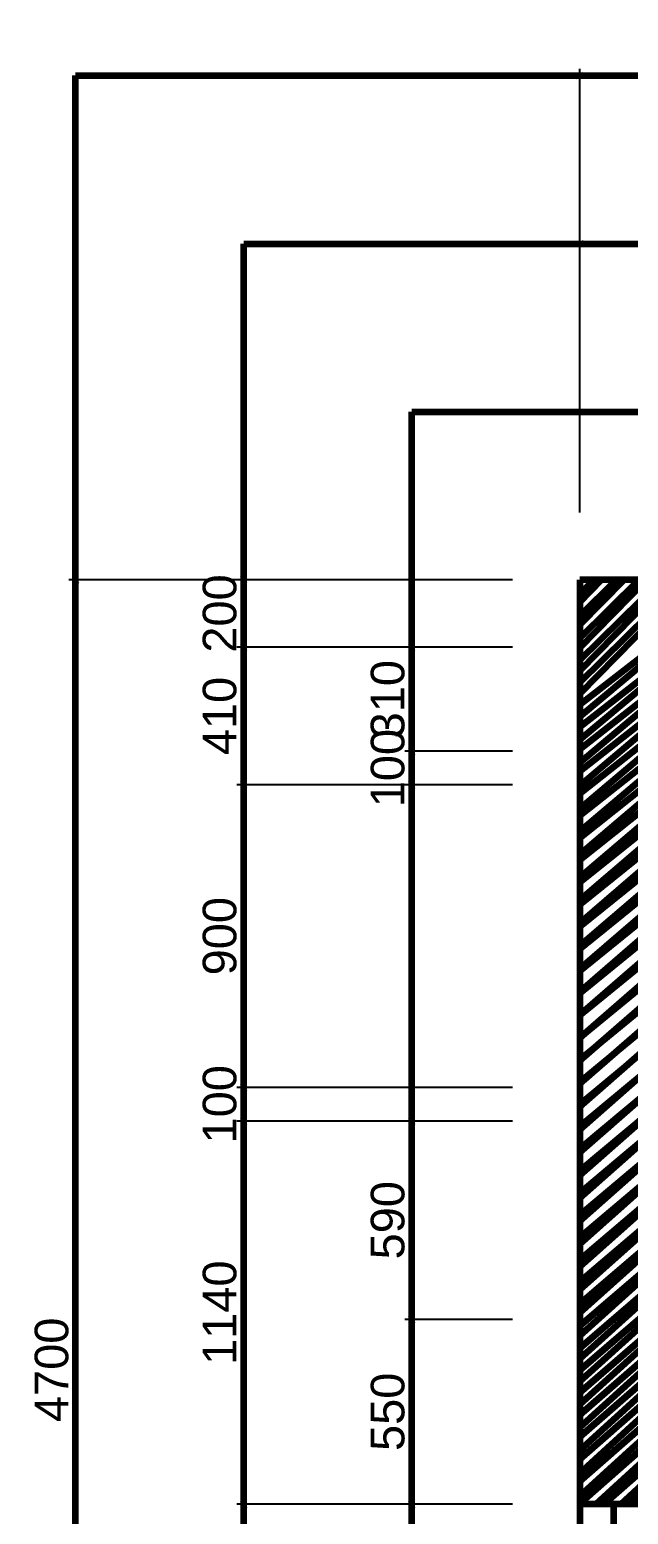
# Model space of a CAD drawing. Header units: millimetres. Extents: x 625011343 to 625021800, y 606209590 to 606217447.
# Drawn here: x 625011343 to 625013124, y 606213030 to 606217447 of the extents above; entities that cross this region are included whole.
import ezdxf

# ---------------------------------------------------------------- set-up
doc = ezdxf.new("R2010")
doc.units = ezdxf.units.MM
doc.header["$LTSCALE"] = 10
for name, color, linetype, lineweight in [('벽체', 50, 'Continuous', 90), ('틀', 80, 'Continuous', 90), ('화장실가구', 4, 'Continuous', 90)]:
    doc.layers.add(name, color=color, linetype=linetype, lineweight=lineweight)
doc.layers.add('치수', color=7, linetype='Continuous', plot=False)
doc.styles.add('Annotative', font='arial.ttf')
doc.dimstyles.new('kkk', dxfattribs={"dimtxt": 100, "dimasz": 20, "dimexe": 20, "dimexo": 200, "dimgap": 20, "dimtad": 1, "dimdec": 0, "dimtxsty": 'Annotative', "dimblk": 'ARCHTICK', "dimcen": 2.5, "dimclrd": 1, "dimclre": 1, "dimadec": 0, "dimazin": 0, "dimtfac": 1, "dimtdec": 0, "dimtmove": 0, "dimatfit": 3, "dimldrblk": 'ARCHTICK', "dimfxl": 100, "dimarcsym": 0})

# ---------------------------------------------------------------- blocks, each defined once
blk = doc.blocks.new('_ArchTick')
at = {"color": 0, "linetype": 'ByBlock', "const_width": 0.15}
blk.add_lwpolyline([(-0.5, -0.5), (0.5, 0.5)], dxfattribs=at)
blk = doc.blocks.new('*D56')
at = {"layer": 'Defpoints', "color": 0, "transparency": 16777216}
for p in [(625012980, 606216810), (625012980, 606215810), (625014280, 606215810)]:
    blk.add_point(p, dxfattribs=at)
at = {"layer": '치수', "color": 1, "lineweight": -2, "transparency": 16777216}
for p, q in [((625012980, 606216010), (625012980, 606216830)), ((625014280, 606216810), (625012980, 606216810)), ((625014280, 606216010), (625014280, 606216830))]:
    blk.add_line(p, q, dxfattribs=at)
at = {"layer": '치수', "color": 1, "lineweight": -2, "transparency": 16777216, "xscale": 20, "yscale": 20, "zscale": 20, "rotation": 180}
blk.add_blockref('_ArchTick', (625012980, 606216810), dxfattribs=at)
at = {"layer": '치수', "color": 1, "lineweight": -2, "transparency": 16777216, "xscale": 20, "yscale": 20, "zscale": 20}
blk.add_blockref('_ArchTick', (625014280, 606216810), dxfattribs=at)
at = {"layer": '치수', "color": 0, "transparency": 16777216, "insert": (625013630, 606216881.0914052), "char_height": 100, "attachment_point": 5, "style": 'Annotative'}
blk.add_mtext('1300', dxfattribs=at)
blk = doc.blocks.new('*D57')
at = {"layer": 'Defpoints', "color": 0, "transparency": 16777216}
for p in [(625012980, 606217310), (625012980, 606215810), (625020280, 606215810)]:
    blk.add_point(p, dxfattribs=at)
at = {"layer": '치수', "color": 1, "lineweight": -2, "transparency": 16777216}
for p, q in [((625012980, 606216010), (625012980, 606217330)), ((625020280, 606216010), (625020280, 606217330)), ((625020280, 606217310), (625012980, 606217310))]:
    blk.add_line(p, q, dxfattribs=at)
at = {"layer": '치수', "color": 1, "lineweight": -2, "transparency": 16777216, "xscale": 20, "yscale": 20, "zscale": 20, "rotation": 180}
blk.add_blockref('_ArchTick', (625012980, 606217310), dxfattribs=at)
at = {"layer": '치수', "color": 1, "lineweight": -2, "transparency": 16777216, "xscale": 20, "yscale": 20, "zscale": 20}
blk.add_blockref('_ArchTick', (625020280, 606217310), dxfattribs=at)
at = {"layer": '치수', "color": 0, "transparency": 16777216, "insert": (625016630, 606217381.0914052), "char_height": 100, "attachment_point": 5, "style": 'Annotative'}
blk.add_mtext('7300', dxfattribs=at)
blk = doc.blocks.new('*D61')
at = {"layer": 'Defpoints', "color": 0, "transparency": 16777216}
for p in [(625012980.0000002, 606215810.0000002), (625011480.0000007, 606211110.0000002), (625012980.0000002, 606211110.0000002)]:
    blk.add_point(p, dxfattribs=at)
at = {"layer": '치수', "color": 1, "lineweight": -2, "transparency": 16777216}
for p, q in [((625012780.0000002, 606215810.0000002), (625011460.0000007, 606215810.0000002)), ((625011480.0000007, 606215810.0000002), (625011480.0000007, 606211110.0000002)), ((625012780.0000002, 606211110.0000002), (625011460.0000007, 606211110.0000002))]:
    blk.add_line(p, q, dxfattribs=at)
at = {"layer": '치수', "color": 1, "lineweight": -2, "transparency": 16777216, "xscale": 20, "yscale": 20, "zscale": 20}
for p, rotation in [((625011480.0000007, 606215810.0000002), 90), ((625011480.0000007, 606211110.0000002), 270)]:
    blk.add_blockref('_ArchTick', p, dxfattribs=dict(at, rotation=rotation))
at = {"layer": '치수', "color": 0, "transparency": 16777216, "insert": (625011408.9427019, 606213460), "char_height": 100, "attachment_point": 5, "rotation": 90, "style": 'Annotative'}
blk.add_mtext('4700', dxfattribs=at)
blk = doc.blocks.new('*D62')
at = {"layer": 'Defpoints', "color": 0, "transparency": 16777216}
for p in [(625012980.0000002, 606215810.0000002), (625011980.0000005, 606215610.0000002), (625012980.0000002, 606215610.0000002)]:
    blk.add_point(p, dxfattribs=at)
at = {"layer": '치수', "color": 1, "lineweight": -2, "transparency": 16777216}
for p, q in [((625012780.0000002, 606215810.0000002), (625011960.0000005, 606215810.0000002)), ((625011980.0000005, 606215810.0000002), (625011980.0000005, 606215610.0000002)), ((625012780.0000002, 606215610.0000002), (625011960.0000005, 606215610.0000002))]:
    blk.add_line(p, q, dxfattribs=at)
at = {"layer": '치수', "color": 1, "lineweight": -2, "transparency": 16777216, "xscale": 20, "yscale": 20, "zscale": 20}
for p, rotation in [((625011980.0000005, 606215810.0000002), 90), ((625011980.0000005, 606215610.0000002), 270)]:
    blk.add_blockref('_ArchTick', p, dxfattribs=dict(at, rotation=rotation))
at = {"layer": '치수', "color": 0, "transparency": 16777216, "insert": (625011908.9427017, 606215710), "char_height": 100, "attachment_point": 5, "rotation": 90, "style": 'Annotative'}
blk.add_mtext('200', dxfattribs=at)
blk = doc.blocks.new('*D63')
at = {"layer": 'Defpoints', "color": 0, "transparency": 16777216}
for p in [(625012980.0000002, 606215610.0000002), (625011980.0000007, 606215200.0000002), (625012980.0000002, 606215200.0000002)]:
    blk.add_point(p, dxfattribs=at)
at = {"layer": '치수', "color": 1, "lineweight": -2, "transparency": 16777216}
for p, q in [((625012780.0000002, 606215610.0000002), (625011960.0000007, 606215610.0000002)), ((625011980.0000007, 606215610.0000002), (625011980.0000007, 606215200.0000002)), ((625012780.0000002, 606215200.0000002), (625011960.0000007, 606215200.0000002))]:
    blk.add_line(p, q, dxfattribs=at)
at = {"layer": '치수', "color": 1, "lineweight": -2, "transparency": 16777216, "xscale": 20, "yscale": 20, "zscale": 20}
for p, rotation in [((625011980.0000007, 606215610.0000002), 90), ((625011980.0000007, 606215200.0000002), 270)]:
    blk.add_blockref('_ArchTick', p, dxfattribs=dict(at, rotation=rotation))
at = {"layer": '치수', "color": 0, "transparency": 16777216, "insert": (625011908.9427019, 606215405), "char_height": 100, "attachment_point": 5, "rotation": 90, "style": 'Annotative'}
blk.add_mtext('410', dxfattribs=at)
blk = doc.blocks.new('*D64')
at = {"layer": 'Defpoints', "color": 0, "transparency": 16777216}
for p in [(625012980.0000002, 606215200.0000002), (625011980.0000007, 606214300.0000002), (625012980.0000002, 606214300.0000002)]:
    blk.add_point(p, dxfattribs=at)
at = {"layer": '치수', "color": 1, "lineweight": -2, "transparency": 16777216}
for p, q in [((625012780.0000002, 606215200.0000002), (625011960.0000007, 606215200.0000002)), ((625011980.0000007, 606215200.0000002), (625011980.0000007, 606214300.0000002)), ((625012780.0000002, 606214300.0000002), (625011960.0000007, 606214300.0000002))]:
    blk.add_line(p, q, dxfattribs=at)
at = {"layer": '치수', "color": 1, "lineweight": -2, "transparency": 16777216, "xscale": 20, "yscale": 20, "zscale": 20}
for p, rotation in [((625011980.0000007, 606215200.0000002), 90), ((625011980.0000007, 606214300.0000002), 270)]:
    blk.add_blockref('_ArchTick', p, dxfattribs=dict(at, rotation=rotation))
at = {"layer": '치수', "color": 0, "transparency": 16777216, "insert": (625011908.9427019, 606214750), "char_height": 100, "attachment_point": 5, "rotation": 90, "style": 'Annotative'}
blk.add_mtext('900', dxfattribs=at)
blk = doc.blocks.new('*D65')
at = {"layer": 'Defpoints', "color": 0, "transparency": 16777216}
for p in [(625012980.0000002, 606214300.0000002), (625011980.0000005, 606214200.0000002), (625012980.0000002, 606214200.0000002)]:
    blk.add_point(p, dxfattribs=at)
at = {"layer": '치수', "color": 1, "lineweight": -2, "transparency": 16777216}
for p, q in [((625012780.0000002, 606214300.0000002), (625011960.0000005, 606214300.0000002)), ((625011980.0000005, 606214300.0000002), (625011980.0000005, 606214200.0000002)), ((625012780.0000002, 606214200.0000002), (625011960.0000005, 606214200.0000002))]:
    blk.add_line(p, q, dxfattribs=at)
at = {"layer": '치수', "color": 1, "lineweight": -2, "transparency": 16777216, "xscale": 20, "yscale": 20, "zscale": 20}
for p, rotation in [((625011980.0000005, 606214300.0000002), 90), ((625011980.0000005, 606214200.0000002), 270)]:
    blk.add_blockref('_ArchTick', p, dxfattribs=dict(at, rotation=rotation))
at = {"layer": '치수', "color": 0, "transparency": 16777216, "insert": (625011908.9427017, 606214250), "char_height": 100, "attachment_point": 5, "rotation": 90, "style": 'Annotative'}
blk.add_mtext('100', dxfattribs=at)
blk = doc.blocks.new('*D66')
at = {"layer": 'Defpoints', "color": 0, "transparency": 16777216}
for p in [(625012980.0000002, 606214200.0000002), (625011980.0000007, 606213060.0000002), (625012980.0000002, 606213060.0000002)]:
    blk.add_point(p, dxfattribs=at)
at = {"layer": '치수', "color": 1, "lineweight": -2, "transparency": 16777216}
for p, q in [((625012780.0000002, 606214200.0000002), (625011960.0000007, 606214200.0000002)), ((625011980.0000007, 606214200.0000002), (625011980.0000007, 606213060.0000002)), ((625012780.0000002, 606213060.0000002), (625011960.0000007, 606213060.0000002))]:
    blk.add_line(p, q, dxfattribs=at)
at = {"layer": '치수', "color": 1, "lineweight": -2, "transparency": 16777216, "xscale": 20, "yscale": 20, "zscale": 20}
for p, rotation in [((625011980.0000007, 606214200.0000002), 90), ((625011980.0000007, 606213060.0000002), 270)]:
    blk.add_blockref('_ArchTick', p, dxfattribs=dict(at, rotation=rotation))
at = {"layer": '치수', "color": 0, "transparency": 16777216, "insert": (625011908.9427019, 606213630), "char_height": 100, "attachment_point": 5, "rotation": 90, "style": 'Annotative'}
blk.add_mtext('1140', dxfattribs=at)
blk = doc.blocks.new('*D67')
at = {"layer": 'Defpoints', "color": 0, "transparency": 16777216}
for p in [(625012980.0000002, 606213060.0000002), (625011980.0000007, 606212060.0000002), (625012980.0000002, 606212060.0000002)]:
    blk.add_point(p, dxfattribs=at)
at = {"layer": '치수', "color": 1, "lineweight": -2, "transparency": 16777216}
for p, q in [((625012780.0000002, 606213060.0000002), (625011960.0000007, 606213060.0000002)), ((625011980.0000007, 606213060.0000002), (625011980.0000007, 606212060.0000002)), ((625012780.0000002, 606212060.0000002), (625011960.0000007, 606212060.0000002))]:
    blk.add_line(p, q, dxfattribs=at)
at = {"layer": '치수', "color": 1, "lineweight": -2, "transparency": 16777216, "xscale": 20, "yscale": 20, "zscale": 20}
for p, rotation in [((625011980.0000007, 606213060.0000002), 90), ((625011980.0000007, 606212060.0000002), 270)]:
    blk.add_blockref('_ArchTick', p, dxfattribs=dict(at, rotation=rotation))
at = {"layer": '치수', "color": 0, "transparency": 16777216, "insert": (625011908.9427019, 606212560), "char_height": 100, "attachment_point": 5, "rotation": 90, "style": 'Annotative'}
blk.add_mtext('1000', dxfattribs=at)
blk = doc.blocks.new('*D69')
at = {"layer": 'Defpoints', "color": 0, "transparency": 16777216}
for p in [(625012980.0000002, 606215610.0000002), (625012480.0000007, 606215300.0000002), (625012980.0000002, 606215300.0000002)]:
    blk.add_point(p, dxfattribs=at)
at = {"layer": '치수', "color": 1, "lineweight": -2, "transparency": 16777216}
for p, q in [((625012780.0000002, 606215610.0000002), (625012460.0000007, 606215610.0000002)), ((625012480.0000007, 606215610.0000002), (625012480.0000007, 606215300.0000002)), ((625012780.0000002, 606215300.0000002), (625012460.0000007, 606215300.0000002))]:
    blk.add_line(p, q, dxfattribs=at)
at = {"layer": '치수', "color": 1, "lineweight": -2, "transparency": 16777216, "xscale": 20, "yscale": 20, "zscale": 20}
for p, rotation in [((625012480.0000007, 606215610.0000002), 90), ((625012480.0000007, 606215300.0000002), 270)]:
    blk.add_blockref('_ArchTick', p, dxfattribs=dict(at, rotation=rotation))
at = {"layer": '치수', "color": 0, "transparency": 16777216, "insert": (625012408.9085956, 606215455), "char_height": 100, "attachment_point": 5, "rotation": 90, "style": 'Annotative'}
blk.add_mtext('310', dxfattribs=at)
blk = doc.blocks.new('*D70')
at = {"layer": 'Defpoints', "color": 0, "transparency": 16777216}
for p in [(625012980.0000002, 606215300.0000002), (625012480.0000002, 606215200.0000002), (625012980.0000002, 606215200.0000002)]:
    blk.add_point(p, dxfattribs=at)
at = {"layer": '치수', "color": 1, "lineweight": -2, "transparency": 16777216}
for p, q in [((625012780.0000002, 606215300.0000002), (625012460.0000002, 606215300.0000002)), ((625012480.0000002, 606215300.0000002), (625012480.0000002, 606215200.0000002)), ((625012780.0000002, 606215200.0000002), (625012460.0000002, 606215200.0000002))]:
    blk.add_line(p, q, dxfattribs=at)
at = {"layer": '치수', "color": 1, "lineweight": -2, "transparency": 16777216, "xscale": 20, "yscale": 20, "zscale": 20}
for p, rotation in [((625012480.0000002, 606215300.0000002), 90), ((625012480.0000002, 606215200.0000002), 270)]:
    blk.add_blockref('_ArchTick', p, dxfattribs=dict(at, rotation=rotation))
at = {"layer": '치수', "color": 0, "transparency": 16777216, "insert": (625012408.9427015, 606215250), "char_height": 100, "attachment_point": 5, "rotation": 90, "style": 'Annotative'}
blk.add_mtext('100', dxfattribs=at)
blk = doc.blocks.new('*D71')
at = {"layer": 'Defpoints', "color": 0, "transparency": 16777216}
for p in [(625012980.0000002, 606214200.0000002), (625012480.0000007, 606213610.0000002), (625012980.0000002, 606213610.0000002)]:
    blk.add_point(p, dxfattribs=at)
at = {"layer": '치수', "color": 1, "lineweight": -2, "transparency": 16777216}
for p, q in [((625012780.0000002, 606214200.0000002), (625012460.0000007, 606214200.0000002)), ((625012480.0000007, 606214200.0000002), (625012480.0000007, 606213610.0000002)), ((625012780.0000002, 606213610.0000002), (625012460.0000007, 606213610.0000002))]:
    blk.add_line(p, q, dxfattribs=at)
at = {"layer": '치수', "color": 1, "lineweight": -2, "transparency": 16777216, "xscale": 20, "yscale": 20, "zscale": 20}
for p, rotation in [((625012480.0000007, 606214200.0000002), 90), ((625012480.0000007, 606213610.0000002), 270)]:
    blk.add_blockref('_ArchTick', p, dxfattribs=dict(at, rotation=rotation))
at = {"layer": '치수', "color": 0, "transparency": 16777216, "insert": (625012408.9427019, 606213905), "char_height": 100, "attachment_point": 5, "rotation": 90, "style": 'Annotative'}
blk.add_mtext('590', dxfattribs=at)
blk = doc.blocks.new('*D72')
at = {"layer": 'Defpoints', "color": 0, "transparency": 16777216}
for p in [(625012980.0000002, 606213610.0000002), (625012480.0000005, 606213060.0000002), (625012980.0000002, 606213060.0000002)]:
    blk.add_point(p, dxfattribs=at)
at = {"layer": '치수', "color": 1, "lineweight": -2, "transparency": 16777216}
for p, q in [((625012780.0000002, 606213610.0000002), (625012460.0000005, 606213610.0000002)), ((625012480.0000005, 606213610.0000002), (625012480.0000005, 606213060.0000002)), ((625012780.0000002, 606213060.0000002), (625012460.0000005, 606213060.0000002))]:
    blk.add_line(p, q, dxfattribs=at)
at = {"layer": '치수', "color": 1, "lineweight": -2, "transparency": 16777216, "xscale": 20, "yscale": 20, "zscale": 20}
for p, rotation in [((625012480.0000005, 606213610.0000002), 90), ((625012480.0000005, 606213060.0000002), 270)]:
    blk.add_blockref('_ArchTick', p, dxfattribs=dict(at, rotation=rotation))
at = {"layer": '치수', "color": 0, "transparency": 16777216, "insert": (625012408.9427017, 606213335), "char_height": 100, "attachment_point": 5, "rotation": 90, "style": 'Annotative'}
blk.add_mtext('550', dxfattribs=at)

msp = doc.modelspace()

# ---------------------------------------------------------------- hatches: boundary and pattern name
at = {"layer": '화장실가구'}
h = msp.add_hatch(dxfattribs=at)
h.set_pattern_fill('ANSI32', color=0, scale=5)
h.set_pattern_definition([(45, (0, 0), (-33.67596045400933, 33.67596045400933), []), (45, (22.45065, 0), (-33.67596045400933, 33.67596045400933), [])])
h.paths.add_polyline_path([(625020280, 606215810), (625012980, 606215810), (625012980, 606213060), (625013180, 606213060), (625013180, 606215610), (625019980, 606215610), (625019980, 606214460), (625020280, 606214460)])
h.paths.add_polyline_path([(625014380, 606214300), (625013180, 606214300), (625013180, 606214200), (625014280, 606214200), (625014280, 606213610), (625014380, 606213610)], flags=17)
h.paths.add_polyline_path([(625015280, 606215610), (625015180, 606215610), (625015180, 606215020), (625015280, 606215020)], flags=16)
h.paths.add_polyline_path([(625014380, 606215610), (625014280, 606215610), (625014280, 606215300), (625013780, 606215300), (625013780, 606215610), (625013680, 606215610), (625013680, 606215300), (625013180, 606215300), (625013180, 606215200), (625014280, 606215200), (625014280, 606215120), (625014380, 606215120)], flags=17)
h.paths.add_polyline_path([(625016280, 606215610), (625016180, 606215610), (625016180, 606213710), (625015280, 606213710), (625015180, 606213710), (625015180, 606213610), (625016280, 606213610)], flags=17)
h.paths.add_polyline_path([(625020280, 606212460), (625019980, 606212460), (625019980, 606211310), (625017130, 606211310), (625013180, 606211310), (625013180, 606212060), (625012980, 606212060), (625012980, 606211110), (625020280, 606211110)])
h.paths.add_polyline_path([(625014380, 606212060), (625014280, 606212060), (625014280, 606211310), (625014380, 606211310), (625014380, 606211910)], flags=17)

# ---------------------------------------------------------------- linework, layer by layer
at = {"layer": '벽체'}
for p, q in [((625020280, 606215810), (625012980, 606215810)), ((625012980, 606215810), (625012980, 606213060)), ((625013180, 606213060), (625012980, 606213060)), ((625012980, 606213060), (625012980, 606212060)), ((625013080, 606213060), (625013080, 606212060))]:
    msp.add_line(p, q, dxfattribs=at)
at = {"layer": '틀'}
for points in [[(625011480, 606217310), (625021780, 606217310), (625021780, 606209610), (625011480, 606209610)], [(625011980, 606216810), (625021280, 606216810), (625021280, 606210110), (625011980, 606210110)], [(625012480, 606216310), (625020780, 606216310), (625020780, 606210610), (625012480, 606210610)]]:
    msp.add_lwpolyline(points, close=True, dxfattribs=at)

# ---------------------------------------------------------------- dimensions: what is measured, and where the dimension line sits
at = {"layer": '치수'}
for base, p1, picture, middle in [((625012980, 606217310), (625020280, 606215810), '*D57', (625016630, 606217381.0914052)), ((625012980, 606216810), (625014280, 606215810), '*D56', (625013630, 606216881.0914052))]:
    dim = msp.add_linear_dim(base=base, p1=p1, p2=(625012980, 606215810), dimstyle='kkk', dxfattribs=at)
    dim.commit()
    dim.dimension.update_dxf_attribs({"geometry": picture, "text_midpoint": middle})
for base, p1, p2, picture, middle in [((625011480.0000007, 606211110.0000002), (625012980, 606215810), (625012980, 606211110), '*D61', (625011408.9427019, 606213460)), ((625011980.0000007, 606215200.0000002), (625012980, 606215610), (625012980, 606215200), '*D63', (625011908.9427019, 606215405)), ((625012480.0000007, 606215300.0000002), (625012980, 606215610), (625012980, 606215300), '*D69', (625012408.9085956, 606215455)), ((625011980.0000007, 606214300.0000002), (625012980, 606215200), (625012980, 606214300), '*D64', (625011908.9427019, 606214750)), ((625011980.0000007, 606213060.0000002), (625012980, 606214200), (625012980, 606213060), '*D66', (625011908.9427019, 606213630)), ((625012480.0000007, 606213610.0000002), (625012980, 606214200), (625012980, 606213610), '*D71', (625012408.9427019, 606213905)), ((625012480.0000005, 606213060.0000002), (625012980, 606213610), (625012980, 606213060), '*D72', (625012408.9427017, 606213335)), ((625011980.0000007, 606212060.0000002), (625012980, 606213060), (625012980, 606212060), '*D67', (625011908.9427019, 606212560))]:
    dim = msp.add_linear_dim(base=base, p1=p1, p2=p2, angle=90, dimstyle='kkk', dxfattribs=at)
    dim.commit()
    dim.dimension.update_dxf_attribs({"geometry": picture, "text_midpoint": middle})
for base, p1, p2, picture, middle in [((625011980.0000005, 606215610.0000002), (625012980, 606215810), (625012980, 606215610), '*D62', (625011980.0000005, 606215710)), ((625012480.0000002, 606215200.0000002), (625012980, 606215300), (625012980, 606215200), '*D70', (625012480.0000002, 606215250)), ((625011980.0000005, 606214200.0000002), (625012980, 606214300), (625012980, 606214200), '*D65', (625011980.0000005, 606214250))]:
    dim = msp.add_linear_dim(base=base, p1=p1, p2=p2, angle=90, dimstyle='kkk', dxfattribs=at)
    dim.commit()
    dim.dimension.update_dxf_attribs({"geometry": picture, "text_midpoint": middle, "dimtype": 160})

doc.saveas('drawing.dxf')
